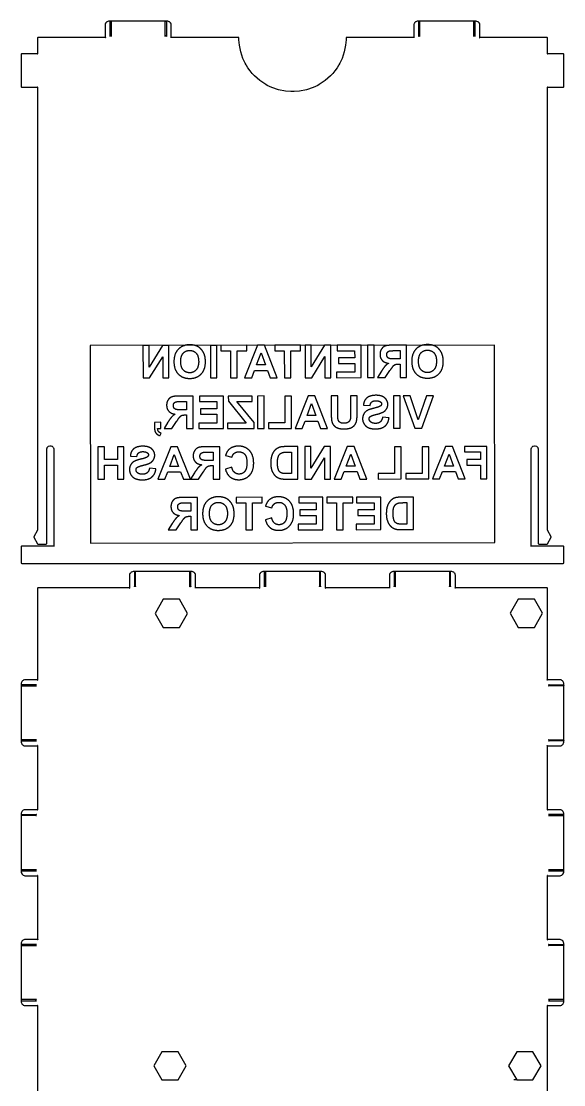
# Model space of a CAD drawing. Header units: millimetres. Extents: x 10 to 212, y 10 to 409.
# Drawn here: x 10 to 110.2, y 212.8 to 409.3 of the extents above; entities that cross this region are included whole.
import ezdxf

# ---------------------------------------------------------------- set-up
doc = ezdxf.new("R2010")
doc.units = ezdxf.units.MM
doc.layers.get('0').update_dxf_attribs({"linetype": 'CONTINUOUS'})

msp = doc.modelspace()

# ---------------------------------------------------------------- linework, layer by layer
for p, q in [((33.61, 349.4), (32.48, 349.4)), ((32.48, 349.4), (32.49, 343.4)), ((36.06, 349.4), (33.61, 345.39)), ((33.61, 345.39), (33.61, 349.4)), ((37.24, 349.4), (36.06, 349.4)), ((37.25, 343.4), (37.24, 349.4)), ((46.14, 349.41), (44.93, 349.41)), ((44.93, 349.41), (44.93, 343.41)), ((46.15, 343.41), (46.14, 349.41)), ((51.65, 349.42), (46.88, 349.41)), ((46.88, 349.41), (46.88, 348.4)), ((46.88, 348.4), (48.66, 348.4)), ((48.66, 348.4), (48.67, 343.41)), ((49.88, 343.41), (49.87, 348.4)), ((49.87, 348.4), (51.65, 348.4)), ((53.65, 349.42), (51.25, 343.42)), ((51.65, 348.4), (51.65, 349.42)), ((53.48, 345.79), (54.3, 348.02)), ((54.93, 349.42), (53.65, 349.42)), ((54.3, 348.02), (55.11, 345.79)), ((57.27, 343.42), (54.93, 349.42)), ((61.58, 349.43), (56.81, 349.42)), ((56.81, 349.42), (56.81, 348.41)), ((56.81, 348.41), (58.59, 348.41)), ((58.59, 348.41), (58.6, 343.42)), ((59.81, 343.42), (59.8, 348.41)), ((59.8, 348.41), (61.58, 348.41)), ((61.58, 348.41), (61.58, 349.43)), ((63.56, 349.43), (62.43, 349.43)), ((62.43, 349.43), (62.44, 343.43)), ((66.01, 349.43), (63.56, 345.42)), ((63.56, 345.42), (63.56, 349.43)), ((67.19, 349.43), (66.01, 349.43)), ((67.2, 343.43), (67.19, 349.43)), ((72.8, 349.44), (68.35, 349.43)), ((68.35, 349.43), (68.35, 348.42)), ((68.35, 348.42), (71.58, 348.42)), ((71.58, 348.42), (71.59, 347.09)), ((72.8, 343.44), (72.8, 349.44)), ((75.16, 349.44), (73.95, 349.44)), ((73.95, 349.44), (73.96, 343.44)), ((75.17, 343.44), (75.16, 349.44)), ((81.17, 349.45), (78.62, 349.44)), ((79.02, 348.43), (79.96, 348.43)), ((79.96, 348.43), (79.96, 346.91)), ((81.18, 343.45), (81.17, 349.45)), ((33.7, 343.4), (36.12, 347.31)), ((36.12, 347.31), (36.12, 343.4)), ((63.65, 343.43), (66.07, 347.34)), ((66.07, 347.34), (66.07, 343.43)), ((71.59, 347.09), (68.57, 347.09)), ((68.57, 347.09), (68.57, 346.08)), ((68.57, 346.08), (71.59, 346.08)), ((71.59, 346.08), (71.59, 344.45)), ((79.96, 346.91), (79.07, 346.91)), ((79.72, 345.95), (79.97, 345.95)), ((79.97, 345.95), (79.97, 343.45)), ((52.57, 343.42), (53.09, 344.78)), ((53.09, 344.78), (55.49, 344.78)), ((55.11, 345.79), (53.48, 345.79)), ((55.49, 344.78), (55.98, 343.42)), ((71.59, 344.45), (68.24, 344.44)), ((68.24, 344.44), (68.24, 343.43)), ((76.52, 344.61), (75.79, 343.44)), ((77.23, 343.44), (78.11, 344.75)), ((32.49, 343.4), (33.7, 343.4)), ((36.12, 343.4), (37.25, 343.4)), ((44.93, 343.41), (46.15, 343.41)), ((48.67, 343.41), (49.88, 343.41)), ((51.25, 343.42), (52.57, 343.42)), ((55.98, 343.42), (57.27, 343.42)), ((58.6, 343.42), (59.81, 343.42)), ((62.44, 343.43), (63.65, 343.43)), ((66.07, 343.43), (67.2, 343.43)), ((68.24, 343.43), (72.8, 343.44)), ((73.96, 343.44), (75.17, 343.44)), ((75.79, 343.44), (77.23, 343.44)), ((79.97, 343.45), (81.18, 343.45)), ((41.76, 340.04), (39.21, 340.04)), ((41.76, 334.04), (41.76, 340.04)), ((47.35, 340.05), (42.9, 340.04)), ((42.9, 340.04), (42.9, 339.03)), ((47.36, 334.05), (47.35, 340.05)), ((52.64, 340.05), (48.24, 340.05)), ((48.24, 340.05), (48.25, 339.11)), ((52.64, 339.04), (52.64, 340.05)), ((54.84, 340.06), (53.63, 340.05)), ((53.63, 340.05), (53.63, 334.05)), ((54.84, 334.06), (54.84, 340.06)), ((59.89, 340.01), (58.68, 340.01)), ((58.68, 340.01), (58.68, 335.07)), ((59.89, 334.06), (59.89, 340.01)), ((62.97, 340.06), (60.57, 334.06)), ((64.25, 340.07), (62.97, 340.06)), ((66.59, 334.07), (64.25, 340.07)), ((68.46, 340.07), (67.25, 340.07)), ((67.25, 340.07), (67.25, 336.92)), ((68.47, 336.75), (68.46, 340.07)), ((72.04, 340.07), (70.82, 340.07)), ((70.82, 340.07), (70.83, 336.82)), ((72.04, 336.87), (72.04, 340.07)), ((79.98, 340.08), (78.77, 340.08)), ((78.77, 340.08), (78.78, 334.08)), ((79.99, 334.08), (79.98, 340.08)), ((81.85, 340.08), (80.56, 340.08)), ((80.56, 340.08), (82.72, 334.08)), ((83.32, 335.64), (81.85, 340.08)), ((84.84, 340.09), (83.32, 335.64)), ((84.01, 334.09), (86.15, 340.09)), ((86.15, 340.09), (84.84, 340.09)), ((39.6, 339.02), (40.55, 339.03)), ((40.55, 339.03), (40.55, 337.5)), ((42.9, 339.03), (46.14, 339.03)), ((46.14, 339.03), (46.14, 337.7)), ((48.25, 339.11), (51.54, 335.06)), ((53, 335.15), (49.84, 339.04)), ((49.84, 339.04), (52.64, 339.04)), ((62.8, 336.44), (63.62, 338.66)), ((63.62, 338.66), (64.43, 336.44)), ((73.22, 338.36), (74.43, 338.31)), ((40.55, 337.5), (39.65, 337.5)), ((40.3, 336.55), (40.55, 336.55)), ((40.55, 336.55), (40.55, 334.04)), ((46.14, 337.7), (43.13, 337.7)), ((43.13, 337.7), (43.13, 336.69)), ((43.13, 336.69), (46.14, 336.69)), ((46.14, 336.69), (46.15, 335.06)), ((64.43, 336.44), (62.8, 336.44)), ((77.93, 336.03), (76.75, 336.14)), ((35.75, 335.19), (34.6, 335.18)), ((34.6, 335.18), (34.6, 334.36)), ((35.75, 334.04), (35.75, 335.19)), ((37.1, 335.21), (36.37, 334.04)), ((37.82, 334.04), (38.69, 335.34)), ((46.15, 335.06), (42.79, 335.05)), ((42.79, 335.05), (42.79, 334.04)), ((51.54, 335.06), (48.12, 335.06)), ((48.12, 335.06), (48.12, 334.05)), ((53, 334.05), (53, 335.15)), ((58.68, 335.07), (55.67, 335.07)), ((55.67, 335.07), (55.67, 334.06)), ((61.89, 334.06), (62.41, 335.43)), ((62.41, 335.43), (64.81, 335.43)), ((64.81, 335.43), (65.3, 334.07)), ((35.19, 334.04), (35.75, 334.04)), ((35.62, 332.7), (35.85, 333.17)), ((36.37, 334.04), (37.82, 334.04)), ((40.55, 334.04), (41.76, 334.04)), ((42.79, 334.04), (47.36, 334.05)), ((48.12, 334.05), (53, 334.05)), ((53.63, 334.05), (54.84, 334.06)), ((55.67, 334.06), (59.89, 334.06)), ((60.57, 334.06), (61.89, 334.06)), ((65.3, 334.07), (66.59, 334.07)), ((78.78, 334.08), (79.99, 334.08)), ((82.72, 334.08), (84.01, 334.09)), ((25.38, 330.66), (24.17, 330.66)), ((24.17, 330.66), (24.17, 324.66)), ((25.38, 328.3), (25.38, 330.66)), ((28.96, 330.66), (27.75, 330.66)), ((27.75, 330.66), (27.75, 328.3)), ((28.97, 324.66), (28.96, 330.66)), ((37.6, 330.67), (35.21, 324.67)), ((38.88, 330.67), (37.6, 330.67)), ((41.23, 324.68), (38.88, 330.67)), ((46.66, 330.68), (44.11, 330.68)), ((46.67, 324.68), (46.66, 330.68)), ((61.1, 330.7), (58.89, 330.7)), ((61.11, 324.7), (61.1, 330.7)), ((63.51, 330.7), (62.38, 330.7)), ((62.38, 330.7), (62.39, 324.7)), ((65.96, 330.7), (63.51, 326.69)), ((63.51, 326.69), (63.51, 330.7)), ((67.14, 330.7), (65.96, 330.7)), ((67.15, 324.7), (67.14, 330.7)), ((70.2, 330.71), (67.8, 324.7)), ((71.48, 330.71), (70.2, 330.71)), ((73.82, 324.71), (71.48, 330.71)), ((80.16, 330.67), (78.95, 330.67)), ((78.95, 330.67), (78.95, 325.73)), ((80.17, 324.72), (80.16, 330.67)), ((85.28, 330.67), (84.07, 330.67)), ((84.07, 330.67), (84.07, 325.73)), ((85.29, 324.72), (85.28, 330.67)), ((88.36, 330.73), (85.96, 324.72)), ((89.64, 330.73), (88.36, 330.73)), ((91.98, 324.73), (89.64, 330.73)), ((96.01, 330.73), (91.9, 330.73)), ((91.9, 330.73), (91.9, 329.71)), ((96.02, 324.73), (96.01, 330.73)), ((27.75, 328.3), (25.38, 328.3)), ((30.16, 328.95), (31.37, 328.9)), ((37.43, 327.05), (38.26, 329.27)), ((38.26, 329.27), (39.07, 327.05)), ((44.5, 329.67), (45.45, 329.67)), ((45.45, 329.67), (45.45, 328.14)), ((47.72, 329.03), (48.92, 328.75)), ((59.35, 329.68), (59.89, 329.68)), ((59.89, 329.68), (59.9, 325.71)), ((63.6, 324.7), (66.02, 328.62)), ((66.02, 328.62), (66.02, 324.7)), ((70.03, 327.08), (70.85, 329.31)), ((70.85, 329.31), (71.67, 327.08)), ((88.19, 327.1), (89.01, 329.33)), ((89.01, 329.33), (89.83, 327.1)), ((91.9, 329.71), (94.8, 329.72)), ((94.81, 328.3), (92.3, 328.29)), ((92.3, 328.29), (92.3, 327.28)), ((94.8, 329.72), (94.81, 328.3)), ((25.38, 327.28), (27.75, 327.29)), ((25.38, 324.66), (25.38, 327.28)), ((27.75, 327.29), (27.76, 324.66)), ((34.87, 326.62), (33.69, 326.74)), ((39.07, 327.05), (37.43, 327.05)), ((45.45, 328.14), (44.55, 328.14)), ((45.21, 327.19), (45.45, 327.19)), ((45.45, 327.19), (45.45, 324.68)), ((48.88, 326.89), (47.71, 326.52)), ((71.67, 327.08), (70.03, 327.08)), ((89.83, 327.1), (88.19, 327.1)), ((92.3, 327.28), (94.81, 327.28)), ((94.81, 327.28), (94.81, 324.73)), ((24.17, 324.66), (25.38, 324.66)), ((27.76, 324.66), (28.97, 324.66)), ((35.21, 324.67), (36.52, 324.67)), ((36.52, 324.67), (37.05, 326.04)), ((37.05, 326.04), (39.44, 326.04)), ((39.44, 326.04), (39.94, 324.68)), ((39.94, 324.68), (41.23, 324.68)), ((42, 325.85), (41.27, 324.68)), ((41.27, 324.68), (42.72, 324.68)), ((42.72, 324.68), (43.59, 325.99)), ((45.45, 324.68), (46.67, 324.68)), ((58.83, 324.7), (61.11, 324.7)), ((59.9, 325.71), (58.99, 325.71)), ((62.39, 324.7), (63.6, 324.7)), ((66.02, 324.7), (67.15, 324.7)), ((67.8, 324.7), (69.12, 324.71)), ((69.12, 324.71), (69.64, 326.07)), ((69.64, 326.07), (72.04, 326.07)), ((72.04, 326.07), (72.54, 324.71)), ((72.54, 324.71), (73.82, 324.71)), ((78.95, 325.73), (75.94, 325.72)), ((75.94, 325.72), (75.94, 324.71)), ((75.94, 324.71), (80.17, 324.72)), ((84.07, 325.73), (81.06, 325.73)), ((81.06, 325.73), (81.06, 324.72)), ((81.06, 324.72), (85.29, 324.72)), ((85.96, 324.72), (87.28, 324.72)), ((87.28, 324.72), (87.8, 326.09)), ((87.8, 326.09), (90.2, 326.09)), ((90.2, 326.09), (90.7, 324.73)), ((90.7, 324.73), (91.98, 324.73)), ((94.81, 324.73), (96.02, 324.73)), ((42.55, 321.31), (40, 321.31)), ((42.56, 315.31), (42.55, 321.31)), ((54.47, 321.33), (49.71, 321.32)), ((49.71, 321.32), (49.71, 320.31)), ((54.48, 320.31), (54.47, 321.33)), ((65.69, 321.34), (61.24, 321.33)), ((61.24, 321.33), (61.24, 320.32)), ((65.69, 315.34), (65.69, 321.34)), ((71.24, 321.34), (66.47, 321.34)), ((66.47, 321.34), (66.47, 320.32)), ((71.24, 320.33), (71.24, 321.34)), ((76.4, 321.35), (71.95, 321.34)), ((71.95, 321.34), (71.95, 320.33)), ((76.41, 315.35), (76.4, 321.35)), ((82.46, 321.36), (80.24, 321.35)), ((80.7, 320.34), (81.25, 320.34)), ((81.25, 320.34), (81.25, 316.37)), ((82.46, 315.36), (82.46, 321.36)), ((40.4, 320.3), (41.34, 320.3)), ((41.34, 318.78), (40.45, 318.77)), ((41.34, 320.3), (41.34, 318.78)), ((49.71, 320.31), (51.48, 320.31)), ((51.48, 320.31), (51.49, 315.32)), ((52.7, 315.32), (52.69, 320.31)), ((52.69, 320.31), (54.48, 320.31)), ((55.1, 319.67), (56.3, 319.39)), ((61.24, 320.32), (64.48, 320.32)), ((64.48, 318.99), (61.47, 318.99)), ((61.47, 318.99), (61.47, 317.98)), ((64.48, 320.32), (64.48, 318.99)), ((66.47, 320.32), (68.25, 320.33)), ((68.25, 320.33), (68.25, 315.34)), ((69.46, 315.34), (69.46, 320.33)), ((69.46, 320.33), (71.24, 320.33)), ((71.95, 320.33), (75.19, 320.33)), ((75.19, 319), (72.18, 319)), ((72.18, 319), (72.18, 317.99)), ((75.19, 320.33), (75.19, 319)), ((37.9, 316.48), (37.16, 315.31)), ((38.61, 315.31), (39.49, 316.62)), ((41.1, 317.82), (41.34, 317.82)), ((41.34, 317.82), (41.35, 315.31)), ((56.26, 317.53), (55.09, 317.16)), ((61.47, 317.98), (64.48, 317.98)), ((64.48, 317.98), (64.48, 316.35)), ((72.18, 317.99), (75.19, 317.99)), ((75.19, 317.99), (75.19, 316.36)), ((37.16, 315.31), (38.61, 315.31)), ((41.35, 315.31), (42.56, 315.31)), ((51.49, 315.32), (52.7, 315.32)), ((64.48, 316.35), (61.13, 316.34)), ((61.13, 316.34), (61.13, 315.33)), ((61.13, 315.33), (65.69, 315.34)), ((68.25, 315.34), (69.46, 315.34)), ((75.19, 316.36), (71.84, 316.36)), ((71.84, 316.36), (71.84, 315.34)), ((71.84, 315.34), (76.41, 315.35)), ((80.18, 315.35), (82.46, 315.36)), ((81.25, 316.37), (80.35, 316.36)), ((101.79, 297.3), (104.47, 297.3)), ((35.96, 213.65), (38.71, 213.65)), ((101.52, 213.66), (101, 213.66))]:
    msp.add_line(p, q)
for points in [[(14.7, 312.8), (14.7, 330.2), (14.7, 330.28), (14.77, 330.5), (14.79, 330.53), (14.8, 330.55), (14.89, 330.66), (15, 330.75), (15.02, 330.76), (15.05, 330.78), (15.27, 330.85), (15.35, 330.85), (15.43, 330.85), (15.65, 330.78), (15.68, 330.76), (15.7, 330.75), (15.81, 330.66), (15.9, 330.55), (15.91, 330.53), (15.93, 330.5), (16, 330.28), (16, 330.2), (16, 312.3), (16.01, 312.3), (16.04, 312.29), (16.04, 312.26), (16.01, 312.26), (16, 312.29), (16, 312.3), (10.1, 312.3), (10.08, 312.3), (10.03, 312.27), (10, 312.22), (10, 312.2), (10, 309.2), (10, 309.18), (10.03, 309.13), (10.08, 309.1), (10.1, 309.1), (13.1, 309.1), (107.1, 309.1), (110.1, 309.1), (110.12, 309.1), (110.17, 309.13), (110.2, 309.18), (110.2, 309.2), (110.2, 312.2), (110.2, 312.22), (110.17, 312.27), (110.12, 312.3), (110.1, 312.3), (104.2, 312.3), (104.2, 312.29), (104.19, 312.26), (104.16, 312.26), (104.16, 312.29), (104.19, 312.3), (104.2, 312.3), (104.2, 330.2), (104.2, 330.28), (104.27, 330.5), (104.29, 330.53), (104.3, 330.55), (104.39, 330.66), (104.5, 330.75), (104.52, 330.76), (104.55, 330.78), (104.78, 330.85), (104.85, 330.85), (104.93, 330.85), (105.15, 330.78), (105.17, 330.76), (105.2, 330.75), (105.31, 330.66), (105.4, 330.55), (105.41, 330.53), (105.43, 330.5), (105.5, 330.28), (105.5, 330.2), (105.5, 312.8), (105.5, 312.78), (105.53, 312.73), (105.58, 312.7), (105.6, 312.7), (107.1, 312.7), (107.12, 312.7), (107.18, 312.74), (107.19, 312.75), (107.88, 313.95), (107.88, 313.96), (107.88, 314.04), (107.88, 314.05), (107.2, 315.23), (107.19, 315.23), (107.2, 315.23), (107.2, 315.23), (107.2, 397.1), (110.1, 397.1), (110.12, 397.1), (110.17, 397.13), (110.2, 397.19), (110.2, 397.2), (110.2, 403.2), (110.2, 403.22), (110.17, 403.27), (110.12, 403.3), (110.1, 403.3), (107.2, 403.3), (107.2, 403.29), (107.19, 403.26), (107.16, 403.26), (107.16, 403.29), (107.19, 403.3), (107.2, 403.3), (107.2, 406.2), (107.2, 406.22), (107.17, 406.27), (107.12, 406.3), (107.1, 406.3), (94.7, 406.3), (94.7, 408.6), (94.7, 408.64), (94.68, 408.78), (94.62, 408.92), (94.61, 408.95), (94.59, 408.98), (94.49, 409.1), (94.38, 409.19), (94.35, 409.21), (94.32, 409.22), (94.18, 409.28), (94.04, 409.3), (94, 409.3), (93.7, 409.3), (93.72, 409.3), (93.77, 409.27), (93.8, 409.22), (93.8, 409.2), (93.8, 406.5), (93.8, 406.51), (93.79, 406.55), (93.79, 406.55), (93.78, 406.56), (93.75, 406.58), (93.75, 406.59), (93.75, 406.59), (93.71, 406.6), (93.7, 406.6), (93.69, 406.6), (93.65, 406.59), (93.65, 406.59), (93.65, 406.58), (93.61, 406.56), (93.61, 406.55), (93.61, 406.55), (93.6, 406.51), (93.6, 406.5), (93.6, 409.2), (93.6, 409.22), (93.63, 409.27), (93.68, 409.3), (93.7, 409.3), (83.5, 409.3), (83.2, 409.3), (83.11, 409.3), (82.88, 409.22), (82.85, 409.21), (82.82, 409.19), (82.7, 409.1), (82.61, 408.98), (82.59, 408.95), (82.58, 408.92), (82.5, 408.68), (82.5, 408.6), (82.5, 406.3), (82.51, 406.3), (82.54, 406.29), (82.54, 406.26), (82.51, 406.26), (82.5, 406.29), (82.5, 406.3), (70.1, 406.3), (70.08, 406.3), (70.03, 406.27), (70, 406.22), (70, 406.2), (70, 405.88), (69.91, 404.91), (69.66, 403.64), (69.25, 402.41), (68.83, 401.53), (68.67, 401.25), (68.59, 401.11), (68.33, 400.7), (67.95, 400.17), (67.54, 399.67), (67.1, 399.2), (66.63, 398.76), (66.13, 398.35), (65.6, 397.97), (65.19, 397.71), (65.05, 397.63), (64.77, 397.46), (63.89, 397.05), (62.66, 396.64), (61.39, 396.38), (60.42, 396.3), (60.1, 396.3), (59.78, 396.3), (58.8, 396.38), (57.54, 396.64), (56.31, 397.05), (55.43, 397.46), (55.15, 397.63), (55.01, 397.71), (54.6, 397.97), (54.07, 398.35), (53.57, 398.76), (53.1, 399.2), (52.66, 399.67), (52.25, 400.17), (51.87, 400.7), (51.61, 401.11), (51.53, 401.25), (51.36, 401.53), (50.95, 402.41), (50.54, 403.64), (50.28, 404.91), (50.2, 405.88), (50.2, 406.2), (50.2, 406.22), (50.17, 406.27), (50.12, 406.3), (50.1, 406.3), (37.7, 406.3), (37.7, 406.29), (37.69, 406.26), (37.66, 406.26), (37.66, 406.29), (37.69, 406.3), (37.7, 406.3), (37.7, 408.6), (37.7, 408.64), (37.68, 408.78), (37.62, 408.92), (37.61, 408.95), (37.59, 408.98), (37.49, 409.1), (37.38, 409.19), (37.35, 409.21), (37.32, 409.22), (37.08, 409.3), (37, 409.3), (36.7, 409.3), (36.72, 409.3), (36.77, 409.27), (36.8, 409.22), (36.8, 409.2), (36.8, 406.5), (36.8, 406.51), (36.79, 406.55), (36.79, 406.55), (36.78, 406.56), (36.75, 406.58), (36.75, 406.59), (36.75, 406.59), (36.71, 406.6), (36.7, 406.6), (36.69, 406.6), (36.65, 406.59), (36.65, 406.59), (36.65, 406.58), (36.61, 406.56), (36.61, 406.55), (36.61, 406.55), (36.6, 406.51), (36.6, 406.5), (36.6, 409.2), (36.6, 409.22), (36.63, 409.27), (36.68, 409.3), (36.7, 409.3), (26.5, 409.3), (26.52, 409.3), (26.57, 409.27), (26.6, 409.22), (26.6, 409.2), (26.6, 406.5), (26.6, 406.51), (26.59, 406.55), (26.59, 406.55), (26.58, 406.56), (26.55, 406.58), (26.55, 406.59), (26.55, 406.59), (26.51, 406.6), (26.5, 406.6), (26.49, 406.6), (26.45, 406.59), (26.45, 406.59), (26.45, 406.58), (26.41, 406.56), (26.41, 406.55), (26.41, 406.55), (26.4, 406.51), (26.4, 406.5), (26.4, 409.2), (26.4, 409.22), (26.43, 409.27), (26.48, 409.3), (26.5, 409.3), (26.2, 409.3), (26.11, 409.3), (25.88, 409.22), (25.85, 409.21), (25.82, 409.19), (25.7, 409.1), (25.61, 408.98), (25.59, 408.95), (25.58, 408.92), (25.52, 408.78), (25.5, 408.64), (25.5, 408.6), (25.5, 406.3), (25.51, 406.3), (25.54, 406.29), (25.54, 406.26), (25.51, 406.26), (25.5, 406.29), (25.5, 406.3), (13.1, 406.3), (13.08, 406.3), (13.03, 406.27), (13, 406.22), (13, 406.2), (13, 403.3), (10.1, 403.3), (10.08, 403.3), (10.03, 403.27), (10, 403.22), (10, 403.2), (10, 397.2), (10, 397.19), (10.03, 397.13), (10.08, 397.1), (10.1, 397.1), (13, 397.1), (13, 397.11), (13.01, 397.14), (13.04, 397.14), (13.04, 397.12), (13.01, 397.1), (13, 397.1), (13, 315.23), (12.32, 314.05), (12.32, 314.04), (12.32, 313.96), (12.32, 313.95), (13.01, 312.75), (13.02, 312.74), (13.08, 312.7), (13.1, 312.7), (14.6, 312.7), (14.62, 312.7), (14.67, 312.73), (14.7, 312.78)], [(83.43, 409.27), (83.4, 409.22), (83.4, 409.2), (83.4, 406.5), (83.4, 406.51), (83.41, 406.55), (83.41, 406.55), (83.41, 406.56), (83.45, 406.58), (83.45, 406.59), (83.45, 406.59), (83.49, 406.6), (83.5, 406.6), (83.51, 406.6), (83.55, 406.59), (83.55, 406.59), (83.55, 406.58), (83.58, 406.56), (83.59, 406.55), (83.59, 406.55), (83.6, 406.51), (83.6, 406.5), (83.6, 409.2), (83.6, 409.22), (83.57, 409.27), (83.52, 409.3), (83.5, 409.3), (83.48, 409.3)], [(94.7, 406.3), (94.69, 406.3), (94.66, 406.29), (94.66, 406.26), (94.68, 406.26), (94.7, 406.29)], [(13.01, 403.3), (13, 403.3), (13, 403.29), (13.01, 403.26), (13.04, 403.26), (13.04, 403.29)], [(107.19, 397.1), (107.2, 397.1), (107.2, 397.11), (107.19, 397.14), (107.16, 397.14), (107.16, 397.12)], [(22.76, 312.88), (97.46, 312.95), (97.42, 349.46), (22.72, 349.39)], [(13, 315.23), (13, 315.23), (13, 315.23)], [(31.08, 304.85), (31.09, 304.85), (31.09, 304.85), (31.1, 304.81), (31.1, 304.8), (31.1, 307.5), (31.1, 307.52), (31.07, 307.57), (31.02, 307.6), (31, 307.6), (30.98, 307.6), (30.93, 307.57), (30.9, 307.52), (30.9, 307.5), (30.9, 304.8), (30.9, 304.81), (30.91, 304.85), (30.91, 304.85), (30.91, 304.85), (30.95, 304.88), (30.95, 304.89), (30.95, 304.89), (30.99, 304.9), (31, 304.9), (31.01, 304.9), (31.05, 304.89), (31.05, 304.89), (31.05, 304.88)], [(41.19, 304.9), (41.2, 304.9), (41.21, 304.9), (41.25, 304.89), (41.25, 304.89), (41.25, 304.88), (41.28, 304.85), (41.29, 304.85), (41.29, 304.85), (41.3, 304.81), (41.3, 304.8), (41.3, 307.5), (41.3, 307.52), (41.27, 307.57), (41.22, 307.6), (41.2, 307.6), (41.18, 307.6), (41.13, 307.57), (41.1, 307.52), (41.1, 307.5), (41.1, 304.8), (41.1, 304.81), (41.11, 304.85), (41.11, 304.85), (41.12, 304.85), (41.15, 304.88), (41.15, 304.89), (41.15, 304.89)], [(65.19, 304.9), (65.2, 304.9), (65.21, 304.9), (65.25, 304.89), (65.25, 304.89), (65.25, 304.88), (65.28, 304.85), (65.29, 304.85), (65.29, 304.85), (65.3, 304.81), (65.3, 304.8), (65.3, 307.5), (65.3, 307.52), (65.27, 307.57), (65.22, 307.6), (65.2, 307.6), (65.18, 307.6), (65.13, 307.57), (65.1, 307.52), (65.1, 307.5), (65.1, 304.8), (65.1, 304.81), (65.11, 304.85), (65.11, 304.85), (65.11, 304.85), (65.15, 304.88), (65.15, 304.89), (65.15, 304.89)], [(89.18, 307.6), (89.13, 307.57), (89.1, 307.52), (89.1, 307.5), (89.1, 304.8), (89.1, 304.81), (89.11, 304.85), (89.11, 304.85), (89.11, 304.85), (89.15, 304.88), (89.15, 304.89), (89.15, 304.89), (89.19, 304.9), (89.2, 304.9), (89.21, 304.9), (89.25, 304.89), (89.25, 304.89), (89.25, 304.88), (89.28, 304.85), (89.29, 304.85), (89.29, 304.85), (89.3, 304.81), (89.3, 304.8), (89.3, 307.5), (89.3, 307.52), (89.27, 307.57), (89.22, 307.6), (89.2, 307.6)], [(42.2, 304.6), (42.19, 304.6), (42.16, 304.59), (42.16, 304.56), (42.18, 304.56), (42.2, 304.59)], [(66.16, 304.59), (66.16, 304.56), (66.18, 304.56), (66.2, 304.59), (66.2, 304.6), (66.19, 304.6)], [(78.04, 304.56), (78.04, 304.59), (78.01, 304.6), (78, 304.6), (78, 304.59), (78.01, 304.56)], [(36.23, 297.28), (39.23, 297.28), (40.73, 299.88), (39.23, 302.48), (36.23, 302.48), (34.73, 299.88)], [(39.23, 302.48), (36.23, 302.48), (34.73, 299.88), (36.23, 297.28), (39.23, 297.28), (40.73, 299.88)], [(101.79, 297.3), (104.79, 297.3), (106.29, 299.9), (104.79, 302.5), (101.79, 302.5), (100.29, 299.9)], [(13, 287.6), (13, 287.59), (13.01, 287.56), (13.04, 287.56), (13.04, 287.59), (13.01, 287.6)], [(12.71, 276.45), (12.71, 276.45), (12.72, 276.45), (12.75, 276.49), (12.75, 276.49), (12.75, 276.49), (12.79, 276.5), (12.8, 276.5), (10.1, 276.5), (10.08, 276.5), (10.03, 276.47), (10, 276.42), (10, 276.4), (10, 276.38), (10.03, 276.33), (10.08, 276.3), (10.1, 276.3), (12.8, 276.3), (12.79, 276.3), (12.75, 276.31), (12.75, 276.31), (12.75, 276.32), (12.72, 276.35), (12.71, 276.35), (12.71, 276.35), (12.7, 276.39), (12.7, 276.4), (12.7, 276.41)], [(13, 275.4), (13.01, 275.4), (13.04, 275.42), (13.04, 275.44), (13.01, 275.44), (13, 275.41)], [(107.41, 262.5), (107.4, 262.5), (110.1, 262.5), (110.12, 262.5), (110.17, 262.53), (110.2, 262.58), (110.2, 262.6), (110.2, 262.62), (110.17, 262.67), (110.12, 262.7), (110.1, 262.7), (107.4, 262.7), (107.41, 262.7), (107.45, 262.69), (107.45, 262.69), (107.45, 262.68), (107.48, 262.65), (107.49, 262.65), (107.49, 262.65), (107.5, 262.61), (107.5, 262.6), (107.5, 262.59), (107.49, 262.55), (107.49, 262.55), (107.48, 262.55), (107.45, 262.52), (107.45, 262.51), (107.45, 262.51)], [(10.1, 252.3), (12.8, 252.3), (12.79, 252.3), (12.75, 252.31), (12.75, 252.31), (12.75, 252.32), (12.72, 252.35), (12.71, 252.35), (12.71, 252.36), (12.7, 252.39), (12.7, 252.4), (12.7, 252.41), (12.71, 252.45), (12.71, 252.45), (12.72, 252.45), (12.75, 252.49), (12.75, 252.49), (12.75, 252.49), (12.79, 252.5), (12.8, 252.5), (10.1, 252.5), (10.08, 252.5), (10.03, 252.47), (10, 252.42), (10, 252.4), (10, 252.38), (10.03, 252.33), (10.08, 252.3)], [(12.7, 238.6), (12.7, 238.61), (12.71, 238.65), (12.71, 238.65), (12.72, 238.65), (12.75, 238.69), (12.75, 238.69), (12.75, 238.69), (12.79, 238.7), (12.8, 238.7), (10.1, 238.7), (10.08, 238.7), (10.03, 238.67), (10, 238.62), (10, 238.6), (10, 238.58), (10.03, 238.53), (10.08, 238.5), (10.1, 238.5), (12.8, 238.5), (12.79, 238.5), (12.75, 238.51), (12.75, 238.51), (12.75, 238.52), (12.72, 238.55), (12.71, 238.55), (12.71, 238.55), (12.7, 238.59)], [(110.2, 228.42), (110.17, 228.47), (110.12, 228.5), (110.1, 228.5), (107.4, 228.5), (107.41, 228.5), (107.45, 228.49), (107.45, 228.49), (107.45, 228.49), (107.48, 228.45), (107.49, 228.45), (107.49, 228.45), (107.5, 228.41), (107.5, 228.4), (107.5, 228.39), (107.49, 228.35), (107.49, 228.35), (107.48, 228.35), (107.45, 228.32), (107.45, 228.31), (107.45, 228.31), (107.41, 228.3), (107.4, 228.3), (110.1, 228.3), (110.12, 228.3), (110.17, 228.33), (110.2, 228.38), (110.2, 228.4)], [(107.16, 227.42), (107.19, 227.4), (107.2, 227.4), (107.2, 227.41), (107.19, 227.44), (107.16, 227.44)], [(35.96, 213.65), (38.96, 213.65), (40.46, 216.25), (38.96, 218.85), (35.96, 218.85), (34.46, 216.25)], [(101.52, 213.66), (104.52, 213.66), (106.02, 216.26), (104.52, 218.85), (101.52, 218.85), (100.02, 216.26)]]:
    msp.add_lwpolyline(points, close=True)
msp.add_lwpolyline([(107.2, 210.5), (107.2, 227.4), (109.5, 227.4), (109.55, 227.4), (109.68, 227.43), (109.82, 227.48), (109.85, 227.49), (109.88, 227.51), (110, 227.61), (110.09, 227.72), (110.11, 227.75), (110.12, 227.78), (110.18, 227.92), (110.2, 228.06), (110.2, 228.1), (110.2, 228.4), (110.2, 238.6), (110.2, 238.58), (110.17, 238.53), (110.12, 238.5), (110.1, 238.5), (107.4, 238.5), (107.41, 238.5), (107.45, 238.51), (107.45, 238.51), (107.45, 238.52), (107.48, 238.55), (107.49, 238.55), (107.49, 238.55), (107.5, 238.59), (107.5, 238.6), (107.5, 238.61), (107.49, 238.65), (107.49, 238.65), (107.48, 238.65), (107.45, 238.69), (107.45, 238.69), (107.45, 238.69), (107.41, 238.7), (107.4, 238.7), (110.1, 238.7), (110.12, 238.7), (110.17, 238.67), (110.2, 238.62), (110.2, 238.6), (110.2, 238.9), (110.2, 238.94), (110.18, 239.08), (110.12, 239.22), (110.11, 239.25), (110.09, 239.28), (110, 239.4), (109.88, 239.49), (109.85, 239.51), (109.82, 239.52), (109.68, 239.58), (109.55, 239.6), (109.5, 239.6), (107.2, 239.6), (107.19, 239.6), (107.16, 239.59), (107.16, 239.56), (107.19, 239.56), (107.2, 239.59), (107.2, 239.6), (107.2, 251.4), (107.2, 251.41), (107.19, 251.44), (107.16, 251.44), (107.16, 251.42), (107.19, 251.4), (107.2, 251.4), (109.5, 251.4), (109.55, 251.4), (109.68, 251.42), (109.82, 251.48), (109.85, 251.49), (109.88, 251.51), (110, 251.6), (110.09, 251.72), (110.11, 251.75), (110.12, 251.78), (110.2, 252.02), (110.2, 252.1), (110.2, 252.4), (110.2, 252.42), (110.17, 252.47), (110.12, 252.5), (110.1, 252.5), (107.4, 252.5), (107.41, 252.5), (107.45, 252.49), (107.45, 252.49), (107.45, 252.49), (107.48, 252.45), (107.49, 252.45), (107.49, 252.45), (107.5, 252.41), (107.5, 252.4), (107.5, 252.39), (107.49, 252.36), (107.49, 252.35), (107.48, 252.35), (107.45, 252.32), (107.45, 252.31), (107.45, 252.31), (107.41, 252.3), (107.4, 252.3), (110.1, 252.3), (110.12, 252.3), (110.17, 252.33), (110.2, 252.38), (110.2, 252.4), (110.2, 262.6), (110.2, 262.9), (110.2, 262.94), (110.18, 263.08), (110.12, 263.22), (110.11, 263.25), (110.09, 263.28), (110, 263.4), (109.88, 263.49), (109.85, 263.51), (109.82, 263.52), (109.68, 263.58), (109.55, 263.6), (109.5, 263.6), (107.2, 263.6), (107.19, 263.6), (107.16, 263.59), (107.16, 263.56), (107.19, 263.56), (107.2, 263.59), (107.2, 263.6), (107.2, 275.4), (107.19, 275.4), (107.16, 275.42), (107.16, 275.44), (107.19, 275.44), (107.2, 275.41), (107.2, 275.4), (109.5, 275.4), (109.55, 275.4), (109.68, 275.42), (109.82, 275.48), (109.85, 275.49), (109.88, 275.51), (110, 275.61), (110.09, 275.72), (110.11, 275.75), (110.12, 275.78), (110.18, 275.92), (110.2, 276.06), (110.2, 276.1), (110.2, 276.4), (110.2, 276.38), (110.17, 276.33), (110.12, 276.3), (110.1, 276.3), (107.4, 276.3), (107.41, 276.3), (107.45, 276.31), (107.45, 276.31), (107.45, 276.32), (107.48, 276.35), (107.49, 276.35), (107.49, 276.35), (107.5, 276.39), (107.5, 276.4), (107.5, 276.41), (107.49, 276.45), (107.49, 276.45), (107.48, 276.45), (107.45, 276.49), (107.45, 276.49), (107.45, 276.49), (107.41, 276.5), (107.4, 276.5), (110.1, 276.5), (110.12, 276.5), (110.17, 276.47), (110.2, 276.42), (110.2, 276.4), (110.2, 286.6), (110.2, 286.58), (110.17, 286.53), (110.12, 286.5), (110.1, 286.5), (107.4, 286.5), (107.41, 286.5), (107.45, 286.51), (107.45, 286.51), (107.45, 286.52), (107.48, 286.55), (107.49, 286.55), (107.49, 286.56), (107.5, 286.59), (107.5, 286.6), (107.5, 286.61), (107.49, 286.65), (107.49, 286.65), (107.48, 286.65), (107.45, 286.69), (107.45, 286.69), (107.45, 286.69), (107.41, 286.7), (107.4, 286.7), (110.1, 286.7), (110.12, 286.7), (110.17, 286.67), (110.2, 286.62), (110.2, 286.6), (110.2, 286.9), (110.2, 286.99), (110.12, 287.23), (110.11, 287.25), (110.09, 287.28), (110, 287.39), (109.88, 287.49), (109.85, 287.51), (109.82, 287.52), (109.68, 287.58), (109.55, 287.6), (109.5, 287.6), (107.2, 287.6), (107.2, 287.59), (107.19, 287.56), (107.16, 287.56), (107.16, 287.59), (107.19, 287.6), (107.2, 287.6), (107.2, 304.5), (107.2, 304.52), (107.17, 304.57), (107.12, 304.6), (107.1, 304.6), (90.2, 304.6), (90.2, 304.59), (90.18, 304.56), (90.16, 304.56), (90.16, 304.59), (90.19, 304.6), (90.2, 304.6), (90.2, 306.9), (90.2, 306.95), (90.17, 307.08), (90.12, 307.22), (90.11, 307.25), (90.09, 307.28), (89.99, 307.39), (89.88, 307.49), (89.85, 307.51), (89.82, 307.52), (89.68, 307.58), (89.54, 307.6), (89.5, 307.6), (89.2, 307.6), (79, 307.6), (78.98, 307.6), (78.93, 307.57), (78.9, 307.52), (78.9, 307.5), (78.9, 304.8), (78.9, 304.81), (78.91, 304.85), (78.91, 304.85), (78.91, 304.85), (78.95, 304.88), (78.95, 304.89), (78.95, 304.89), (78.99, 304.9), (79, 304.9), (79.01, 304.9), (79.05, 304.89), (79.05, 304.89), (79.05, 304.88), (79.08, 304.85), (79.09, 304.85), (79.09, 304.85), (79.1, 304.81), (79.1, 304.8), (79.1, 307.5), (79.1, 307.52), (79.07, 307.57), (79.02, 307.6), (79, 307.6), (78.7, 307.6), (78.65, 307.6), (78.52, 307.58), (78.38, 307.52), (78.35, 307.51), (78.32, 307.49), (78.21, 307.39), (78.11, 307.28), (78.09, 307.25), (78.08, 307.22), (78.02, 307.08), (78, 306.95), (78, 306.9), (78, 304.6), (66.2, 304.6), (66.2, 306.9), (66.2, 306.95), (66.17, 307.08), (66.12, 307.22), (66.11, 307.25), (66.09, 307.28), (65.99, 307.39), (65.88, 307.49), (65.85, 307.51), (65.82, 307.52), (65.68, 307.58), (65.54, 307.6), (65.5, 307.6), (65.2, 307.6), (55, 307.6), (55.02, 307.6), (55.07, 307.57), (55.1, 307.52), (55.1, 307.5), (55.1, 304.8), (55.1, 304.81), (55.09, 304.85), (55.09, 304.85), (55.08, 304.85), (55.05, 304.88), (55.05, 304.89), (55.05, 304.89), (55.01, 304.9), (55, 304.9), (54.99, 304.9), (54.95, 304.89), (54.95, 304.89), (54.95, 304.88), (54.91, 304.85), (54.91, 304.85), (54.91, 304.85), (54.9, 304.81), (54.9, 304.8), (54.9, 307.5), (54.9, 307.52), (54.93, 307.57), (54.98, 307.6), (55, 307.6), (54.7, 307.6), (54.65, 307.6), (54.52, 307.58), (54.38, 307.52), (54.35, 307.51), (54.32, 307.49), (54.21, 307.39), (54.11, 307.28), (54.09, 307.25), (54.08, 307.22), (54.02, 307.08), (54, 306.95), (54, 306.9), (54, 304.6), (54, 304.59), (54.01, 304.56), (54.04, 304.56), (54.04, 304.59), (54.01, 304.6), (54, 304.6), (42.2, 304.6), (42.2, 306.9), (42.2, 306.95), (42.17, 307.08), (42.12, 307.22), (42.11, 307.25), (42.09, 307.28), (41.99, 307.39), (41.88, 307.49), (41.85, 307.51), (41.82, 307.52), (41.68, 307.58), (41.54, 307.6), (41.5, 307.6), (41.2, 307.6), (31, 307.6), (30.7, 307.6), (30.65, 307.6), (30.52, 307.58), (30.38, 307.52), (30.35, 307.51), (30.32, 307.49), (30.21, 307.39), (30.11, 307.28), (30.09, 307.25), (30.08, 307.22), (30.02, 307.08), (30, 306.95), (30, 306.9), (30, 304.6), (30, 304.59), (30.01, 304.56), (30.04, 304.56), (30.04, 304.59), (30.01, 304.6), (30, 304.6), (13.1, 304.6), (13.08, 304.6), (13.03, 304.57), (13, 304.52), (13, 304.5), (13, 287.6), (10.7, 287.6), (10.61, 287.6), (10.38, 287.52), (10.35, 287.51), (10.32, 287.49), (10.2, 287.39), (10.11, 287.28), (10.09, 287.25), (10.08, 287.23), (10, 286.98), (10, 286.9), (10, 286.6), (10, 286.58), (10.03, 286.53), (10.08, 286.5), (10.1, 286.5), (12.8, 286.5), (12.79, 286.5), (12.75, 286.51), (12.75, 286.51), (12.75, 286.52), (12.72, 286.55), (12.71, 286.55), (12.71, 286.56), (12.7, 286.59), (12.7, 286.6), (12.7, 286.61), (12.71, 286.65), (12.71, 286.65), (12.72, 286.65), (12.75, 286.69), (12.75, 286.69), (12.75, 286.69), (12.79, 286.7), (12.8, 286.7), (10.1, 286.7), (10.08, 286.7), (10.03, 286.67), (10, 286.62), (10, 286.6), (10, 276.4), (10, 276.1), (10, 276.06), (10.02, 275.92), (10.08, 275.78), (10.09, 275.75), (10.11, 275.72), (10.2, 275.61), (10.32, 275.51), (10.35, 275.49), (10.38, 275.48), (10.52, 275.42), (10.65, 275.4), (10.7, 275.4), (13, 275.4), (13, 263.6), (13, 263.59), (13.01, 263.56), (13.04, 263.56), (13.04, 263.59), (13.01, 263.6), (13, 263.6), (10.7, 263.6), (10.65, 263.6), (10.52, 263.58), (10.38, 263.52), (10.35, 263.51), (10.32, 263.49), (10.2, 263.4), (10.11, 263.28), (10.09, 263.25), (10.08, 263.22), (10, 262.98), (10, 262.9), (10, 262.6), (10, 262.62), (10.03, 262.67), (10.08, 262.7), (10.1, 262.7), (12.8, 262.7), (12.79, 262.7), (12.75, 262.69), (12.75, 262.69), (12.75, 262.68), (12.72, 262.65), (12.71, 262.65), (12.71, 262.65), (12.7, 262.61), (12.7, 262.6), (12.7, 262.59), (12.71, 262.55), (12.71, 262.55), (12.72, 262.55), (12.75, 262.52), (12.75, 262.51), (12.75, 262.51), (12.79, 262.5), (12.8, 262.5), (10.1, 262.5), (10.08, 262.5), (10.03, 262.53), (10, 262.58), (10, 262.6), (10, 252.4), (10, 252.1), (10, 252.01), (10.08, 251.78), (10.09, 251.75), (10.11, 251.72), (10.2, 251.6), (10.32, 251.51), (10.35, 251.49), (10.38, 251.48), (10.52, 251.42), (10.65, 251.4), (10.7, 251.4), (13, 251.4), (13.01, 251.4), (13.04, 251.42), (13.04, 251.44), (13.01, 251.44), (13, 251.41), (13, 251.4), (13, 239.6), (13.01, 239.6), (13.04, 239.59), (13.04, 239.56), (13.01, 239.56), (13, 239.59), (13, 239.6), (10.7, 239.6), (10.61, 239.6), (10.38, 239.52), (10.35, 239.51), (10.32, 239.49), (10.2, 239.4), (10.11, 239.28), (10.09, 239.25), (10.08, 239.22), (10, 238.98), (10, 238.9), (10, 238.6), (10, 228.4), (10, 228.38), (10.03, 228.33), (10.08, 228.3), (10.1, 228.3), (12.8, 228.3), (12.79, 228.3), (12.75, 228.31), (12.75, 228.31), (12.75, 228.32), (12.72, 228.35), (12.71, 228.35), (12.71, 228.35), (12.7, 228.39), (12.7, 228.4), (12.7, 228.41), (12.71, 228.45), (12.71, 228.45), (12.72, 228.45), (12.75, 228.49), (12.75, 228.49), (12.75, 228.49), (12.79, 228.5), (12.8, 228.5), (10.1, 228.5), (10.08, 228.5), (10.03, 228.47), (10, 228.42), (10, 228.4), (10, 228.1), (10, 228.06), (10.02, 227.92), (10.08, 227.78), (10.09, 227.75), (10.11, 227.72), (10.2, 227.61), (10.32, 227.51), (10.35, 227.49), (10.38, 227.48), (10.52, 227.43), (10.65, 227.4), (10.7, 227.4), (13, 227.4), (13, 227.41), (13.01, 227.44), (13.04, 227.44), (13.04, 227.42), (13.01, 227.4), (13, 227.4), (13, 210.5)])
for points in [[(39, 348.68), (38.2, 347.86), (38.2, 346.39)], [(41.12, 349.51), (39.79, 349.51), (39, 348.68)], [(39.45, 346.42), (39.45, 347.46), (39.91, 347.96)], [(39.91, 347.96), (40.36, 348.47), (41.11, 348.47)], [(41.11, 348.47), (41.85, 348.47), (42.31, 347.96)], [(42.41, 349.27), (41.85, 349.51), (41.12, 349.51)], [(42.31, 347.96), (42.77, 347.45), (42.77, 346.41)], [(43.19, 348.73), (42.83, 349.1), (42.41, 349.27)], [(43.75, 347.91), (43.54, 348.37), (43.19, 348.73)], [(44.02, 346.37), (44.02, 347.29), (43.75, 347.91)], [(76.53, 348.71), (76.27, 348.29), (76.27, 347.76)], [(77.23, 349.28), (76.79, 349.12), (76.53, 348.71)], [(78.62, 349.44), (77.66, 349.44), (77.23, 349.28)], [(77.52, 347.68), (77.52, 347.99), (77.68, 348.17)], [(77.68, 348.17), (77.84, 348.36), (78.13, 348.41)], [(78.13, 348.41), (78.28, 348.43), (79.02, 348.43)], [(82.92, 348.73), (82.12, 347.9), (82.13, 346.44)], [(85.04, 349.55), (83.71, 349.55), (82.92, 348.73)], [(83.38, 346.47), (83.38, 347.5), (83.83, 348.01)], [(83.83, 348.01), (84.28, 348.52), (85.03, 348.52)], [(85.03, 348.52), (85.78, 348.52), (86.24, 348.01)], [(86.33, 349.32), (85.77, 349.55), (85.04, 349.55)], [(86.24, 348.01), (86.7, 347.49), (86.7, 346.46)], [(87.11, 348.78), (86.76, 349.14), (86.33, 349.32)], [(87.67, 347.96), (87.46, 348.41), (87.11, 348.78)], [(87.95, 346.42), (87.94, 347.33), (87.67, 347.96)], [(38.2, 346.39), (38.2, 344.94), (38.99, 344.12)], [(39.92, 344.86), (39.46, 345.38), (39.45, 346.42)], [(42.77, 346.41), (42.77, 345.39), (42.3, 344.87)], [(43.23, 344.12), (44.02, 344.94), (44.02, 346.37)], [(76.27, 347.76), (76.27, 347.08), (76.67, 346.64)], [(76.67, 346.64), (77.06, 346.21), (77.85, 346.09)], [(77.85, 346.09), (77.46, 345.86), (77.21, 345.59)], [(77.64, 347.23), (77.52, 347.41), (77.52, 347.68)], [(77.98, 346.98), (77.76, 347.05), (77.64, 347.23)], [(79.07, 346.91), (78.2, 346.91), (77.98, 346.98)], [(79.11, 345.88), (79.3, 345.95), (79.72, 345.95)], [(82.13, 346.44), (82.13, 344.99), (82.92, 344.17)], [(83.84, 344.9), (83.38, 345.43), (83.38, 346.47)], [(86.7, 346.46), (86.7, 345.44), (86.23, 344.91)], [(87.16, 344.17), (87.95, 344.98), (87.95, 346.42)], [(38.99, 344.12), (39.79, 343.3), (41.11, 343.3)], [(41.11, 344.34), (40.39, 344.34), (39.92, 344.86)], [(42.3, 344.87), (41.83, 344.34), (41.11, 344.34)], [(41.11, 343.3), (42.45, 343.3), (43.23, 344.12)], [(77.21, 345.59), (76.95, 345.31), (76.52, 344.61)], [(78.11, 344.75), (78.57, 345.45), (78.75, 345.63)], [(78.75, 345.63), (78.92, 345.81), (79.11, 345.88)], [(82.92, 344.17), (83.71, 343.35), (85.03, 343.35)], [(85.03, 344.38), (84.31, 344.38), (83.84, 344.9)], [(86.23, 344.91), (85.76, 344.38), (85.03, 344.38)], [(85.03, 343.35), (86.37, 343.35), (87.16, 344.17)], [(39.21, 340.04), (38.25, 340.04), (37.81, 339.88)], [(75.52, 340.18), (74.39, 340.18), (73.82, 339.68)], [(76.7, 339.97), (76.21, 340.18), (75.52, 340.18)], [(37.11, 339.3), (36.85, 338.89), (36.85, 338.35)], [(36.85, 338.35), (36.85, 337.68), (37.25, 337.24)], [(37.81, 339.88), (37.37, 339.71), (37.11, 339.3)], [(38.1, 338.28), (38.1, 338.58), (38.26, 338.77)], [(38.22, 337.83), (38.1, 338.01), (38.1, 338.28)], [(38.26, 338.77), (38.42, 338.95), (38.72, 339)], [(38.72, 339), (38.86, 339.02), (39.6, 339.02)], [(73.82, 339.68), (73.25, 339.19), (73.22, 338.36)], [(74.43, 338.31), (74.51, 338.77), (74.76, 338.97)], [(74.76, 338.97), (75.02, 339.18), (75.53, 339.18)], [(76.37, 338.22), (76.14, 338.03), (75.26, 337.82)], [(75.53, 339.18), (76.06, 339.18), (76.36, 338.96)], [(76.36, 338.96), (76.55, 338.82), (76.55, 338.59)], [(76.55, 338.59), (76.55, 338.38), (76.37, 338.22)], [(77.45, 339.36), (77.19, 339.76), (76.7, 339.97)], [(77.16, 337.3), (77.71, 337.8), (77.71, 338.51)], [(77.71, 338.51), (77.71, 338.97), (77.45, 339.36)], [(37.79, 336.18), (37.53, 335.91), (37.1, 335.21)], [(37.25, 337.24), (37.65, 336.8), (38.44, 336.69)], [(38.44, 336.69), (38.04, 336.46), (37.79, 336.18)], [(38.56, 337.57), (38.35, 337.65), (38.22, 337.83)], [(39.65, 337.5), (38.78, 337.5), (38.56, 337.57)], [(38.69, 335.34), (39.16, 336.04), (39.33, 336.23)], [(39.33, 336.23), (39.5, 336.41), (39.69, 336.48)], [(39.69, 336.48), (39.89, 336.54), (40.3, 336.55)], [(67.25, 336.92), (67.26, 335.84), (67.35, 335.39)], [(68.52, 335.73), (68.47, 336.04), (68.47, 336.75)], [(70.83, 336.82), (70.83, 336.05), (70.78, 335.82)], [(71.92, 335.35), (72.04, 335.87), (72.04, 336.87)], [(73.29, 336.78), (73.05, 336.39), (73.05, 335.82)], [(73.95, 337.39), (73.53, 337.16), (73.29, 336.78)], [(75.26, 337.82), (74.37, 337.61), (73.95, 337.39)], [(74.26, 335.82), (74.26, 336.03), (74.39, 336.18)], [(74.39, 336.18), (74.51, 336.33), (74.82, 336.44)], [(74.82, 336.44), (75.04, 336.52), (75.79, 336.7)], [(75.79, 336.7), (76.77, 336.95), (77.16, 337.3)], [(76.75, 336.14), (76.64, 335.55), (76.32, 335.27)], [(34.6, 334.36), (34.6, 333.86), (34.69, 333.57)], [(67.35, 335.39), (67.45, 334.94), (67.72, 334.64)], [(67.72, 334.64), (67.98, 334.33), (68.42, 334.15)], [(68.42, 334.15), (68.87, 333.97), (69.58, 333.97)], [(68.84, 335.21), (68.57, 335.42), (68.52, 335.73)], [(69.61, 335), (69.1, 335), (68.84, 335.21)], [(69.58, 333.97), (70.44, 333.97), (70.88, 334.17)], [(70.41, 335.23), (70.12, 335), (69.61, 335)], [(70.78, 335.82), (70.71, 335.45), (70.41, 335.23)], [(70.88, 334.17), (71.33, 334.37), (71.58, 334.68)], [(71.58, 334.68), (71.84, 335), (71.92, 335.35)], [(73.05, 335.82), (73.05, 335.31), (73.34, 334.86)], [(73.34, 334.86), (73.63, 334.41), (74.15, 334.19)], [(74.15, 334.19), (74.67, 333.97), (75.46, 333.97)], [(74.56, 335.24), (74.26, 335.49), (74.26, 335.82)], [(75.44, 334.99), (74.86, 334.99), (74.56, 335.24)], [(76.32, 335.27), (75.99, 334.99), (75.44, 334.99)], [(75.46, 333.97), (76.59, 333.97), (77.2, 334.5)], [(77.2, 334.5), (77.81, 335.02), (77.93, 336.03)], [(34.69, 333.57), (34.77, 333.29), (35.01, 333.06)], [(35.01, 333.06), (35.25, 332.83), (35.62, 332.7)], [(35.35, 333.49), (35.2, 333.69), (35.19, 334.04)], [(35.85, 333.17), (35.5, 333.29), (35.35, 333.49)], [(30.76, 330.27), (30.19, 329.78), (30.16, 328.95)], [(32.46, 330.77), (31.33, 330.77), (30.76, 330.27)], [(33.64, 330.56), (33.15, 330.77), (32.46, 330.77)], [(34.39, 329.96), (34.13, 330.35), (33.64, 330.56)], [(42.71, 330.52), (42.28, 330.35), (42.02, 329.94)], [(44.11, 330.68), (43.15, 330.68), (42.71, 330.52)], [(50.12, 330.79), (49.02, 330.79), (48.33, 330.14)], [(52.16, 329.96), (51.38, 330.79), (50.12, 330.79)], [(57.75, 330.58), (57.22, 330.42), (56.84, 330.03)], [(58.89, 330.7), (58.14, 330.69), (57.75, 330.58)], [(32.2, 328.41), (31.31, 328.2), (30.89, 327.98)], [(31.37, 328.9), (31.45, 329.36), (31.7, 329.56)], [(31.7, 329.56), (31.96, 329.77), (32.47, 329.77)], [(33.31, 328.81), (33.08, 328.62), (32.2, 328.41)], [(32.47, 329.77), (33, 329.77), (33.3, 329.55)], [(33.3, 329.55), (33.49, 329.41), (33.49, 329.18)], [(33.49, 329.18), (33.49, 328.97), (33.31, 328.81)], [(34.1, 327.89), (34.65, 328.39), (34.65, 329.1)], [(34.65, 329.1), (34.65, 329.56), (34.39, 329.96)], [(42.02, 329.94), (41.75, 329.53), (41.75, 329)], [(41.75, 329), (41.75, 328.32), (42.15, 327.88)], [(43, 328.92), (43, 329.22), (43.16, 329.41)], [(43.13, 328.47), (43, 328.65), (43, 328.92)], [(43.47, 328.22), (43.25, 328.29), (43.13, 328.47)], [(43.16, 329.41), (43.33, 329.59), (43.62, 329.64)], [(44.55, 328.14), (43.68, 328.14), (43.47, 328.22)], [(43.62, 329.64), (43.77, 329.66), (44.5, 329.67)], [(48.33, 330.14), (47.93, 329.75), (47.72, 329.03)], [(48.92, 328.75), (49.03, 329.21), (49.36, 329.48)], [(49.36, 329.48), (49.7, 329.75), (50.18, 329.75)], [(50.18, 329.75), (50.85, 329.75), (51.27, 329.28)], [(51.27, 329.28), (51.68, 328.8), (51.68, 327.72)], [(52.93, 327.64), (52.93, 329.13), (52.16, 329.96)], [(56.27, 329.05), (56.08, 328.48), (56.08, 327.64)], [(56.84, 330.03), (56.47, 329.63), (56.27, 329.05)], [(57.33, 327.69), (57.33, 328.39), (57.45, 328.76)], [(57.45, 328.76), (57.57, 329.13), (57.79, 329.34)], [(57.79, 329.34), (58.01, 329.55), (58.35, 329.62)], [(58.35, 329.62), (58.61, 329.68), (59.35, 329.68)], [(30.23, 327.37), (29.99, 326.98), (29.99, 326.41)], [(29.99, 326.41), (29.99, 325.9), (30.28, 325.45)], [(30.89, 327.98), (30.47, 327.76), (30.23, 327.37)], [(31.2, 326.41), (31.2, 326.62), (31.33, 326.77)], [(31.5, 325.83), (31.2, 326.08), (31.2, 326.41)], [(31.33, 326.77), (31.45, 326.92), (31.76, 327.03)], [(31.76, 327.03), (31.97, 327.11), (32.73, 327.3)], [(32.73, 327.3), (33.71, 327.54), (34.1, 327.89)], [(33.69, 326.74), (33.58, 326.14), (33.26, 325.86)], [(34.14, 325.09), (34.75, 325.62), (34.87, 326.62)], [(42.69, 326.82), (42.44, 326.55), (42, 325.85)], [(42.15, 327.88), (42.55, 327.44), (43.34, 327.33)], [(43.34, 327.33), (42.95, 327.1), (42.69, 326.82)], [(43.59, 325.99), (44.06, 326.69), (44.23, 326.87)], [(44.23, 326.87), (44.4, 327.05), (44.6, 327.12)], [(44.6, 327.12), (44.79, 327.19), (45.21, 327.19)], [(47.71, 326.52), (47.98, 325.54), (48.61, 325.06)], [(49.38, 325.93), (49.03, 326.23), (48.88, 326.89)], [(51.68, 327.72), (51.69, 326.59), (51.28, 326.1)], [(52.17, 325.4), (52.93, 326.22), (52.93, 327.64)], [(56.08, 327.64), (56.08, 326.89), (56.26, 326.36)], [(56.26, 326.36), (56.49, 325.7), (56.91, 325.3)], [(57.45, 326.59), (57.33, 326.99), (57.33, 327.69)], [(57.77, 326.01), (57.58, 326.19), (57.45, 326.59)], [(30.28, 325.45), (30.56, 325), (31.09, 324.78)], [(31.09, 324.78), (31.61, 324.56), (32.39, 324.56)], [(32.38, 325.58), (31.8, 325.58), (31.5, 325.83)], [(33.26, 325.86), (32.93, 325.59), (32.38, 325.58)], [(32.39, 324.56), (33.53, 324.56), (34.14, 325.09)], [(48.61, 325.06), (49.24, 324.58), (50.2, 324.58)], [(50.21, 325.62), (49.73, 325.62), (49.38, 325.93)], [(50.2, 324.58), (51.4, 324.59), (52.17, 325.4)], [(51.28, 326.1), (50.87, 325.62), (50.21, 325.62)], [(56.91, 325.3), (57.22, 324.99), (57.76, 324.82)], [(57.76, 324.82), (58.16, 324.69), (58.83, 324.7)], [(58.26, 325.76), (57.96, 325.84), (57.77, 326.01)], [(58.99, 325.71), (58.48, 325.71), (58.26, 325.76)], [(37.91, 320.57), (37.65, 320.16), (37.65, 319.63)], [(38.6, 321.15), (38.17, 320.99), (37.91, 320.57)], [(40, 321.31), (39.04, 321.31), (38.6, 321.15)], [(44.3, 320.6), (43.5, 319.77), (43.5, 318.31)], [(46.42, 321.42), (45.09, 321.42), (44.3, 320.6)], [(45.21, 319.88), (45.66, 320.38), (46.41, 320.39)], [(46.41, 320.39), (47.16, 320.39), (47.62, 319.87)], [(47.71, 321.18), (47.15, 321.42), (46.42, 321.42)], [(48.49, 320.65), (48.13, 321.01), (47.71, 321.18)], [(49.05, 319.82), (48.84, 320.28), (48.49, 320.65)], [(55.71, 320.78), (55.31, 320.39), (55.1, 319.67)], [(57.5, 321.43), (56.4, 321.43), (55.71, 320.78)], [(56.74, 320.13), (57.08, 320.4), (57.57, 320.4)], [(59.54, 320.61), (58.76, 321.43), (57.5, 321.43)], [(57.57, 320.4), (58.23, 320.4), (58.65, 319.92)], [(60.31, 318.28), (60.31, 319.78), (59.54, 320.61)], [(78.2, 320.68), (77.82, 320.29), (77.62, 319.71)], [(79.1, 321.24), (78.57, 321.08), (78.2, 320.68)], [(80.24, 321.35), (79.49, 321.35), (79.1, 321.24)], [(79.71, 320.28), (79.96, 320.34), (80.7, 320.34)], [(37.65, 319.63), (37.65, 318.95), (38.04, 318.51)], [(38.04, 318.51), (38.44, 318.07), (39.23, 317.96)], [(38.89, 319.55), (38.89, 319.85), (39.06, 320.04)], [(39.02, 319.1), (38.9, 319.28), (38.89, 319.55)], [(39.36, 318.85), (39.14, 318.92), (39.02, 319.1)], [(39.06, 320.04), (39.22, 320.23), (39.51, 320.28)], [(40.45, 318.77), (39.58, 318.77), (39.36, 318.85)], [(39.51, 320.28), (39.66, 320.3), (40.4, 320.3)], [(44.76, 318.34), (44.76, 319.37), (45.21, 319.88)], [(47.62, 319.87), (48.08, 319.36), (48.08, 318.32)], [(49.32, 318.28), (49.32, 319.2), (49.05, 319.82)], [(56.3, 319.39), (56.41, 319.86), (56.74, 320.13)], [(58.65, 319.92), (59.06, 319.44), (59.07, 318.37)], [(77.62, 319.71), (77.43, 319.14), (77.43, 318.29)], [(78.68, 318.35), (78.68, 319.04), (78.8, 319.42)], [(78.8, 319.42), (78.93, 319.79), (79.15, 320)], [(79.15, 320), (79.37, 320.21), (79.71, 320.28)], [(38.58, 317.45), (38.33, 317.18), (37.9, 316.48)], [(39.23, 317.96), (38.84, 317.73), (38.58, 317.45)], [(39.49, 316.62), (39.95, 317.32), (40.12, 317.5)], [(40.12, 317.5), (40.3, 317.68), (40.49, 317.75)], [(40.49, 317.75), (40.68, 317.82), (41.1, 317.82)], [(43.5, 318.31), (43.51, 316.85), (44.3, 316.03)], [(45.22, 316.77), (44.76, 317.29), (44.76, 318.34)], [(46.41, 316.25), (45.69, 316.25), (45.22, 316.77)], [(47.61, 316.78), (47.14, 316.25), (46.41, 316.25)], [(48.08, 318.32), (48.08, 317.3), (47.61, 316.78)], [(48.54, 316.03), (49.33, 316.85), (49.32, 318.28)], [(55.09, 317.16), (55.36, 316.18), (55.99, 315.7)], [(56.76, 316.57), (56.41, 316.88), (56.26, 317.53)], [(57.59, 316.26), (57.11, 316.26), (56.76, 316.57)], [(58.66, 316.75), (58.25, 316.26), (57.59, 316.26)], [(59.07, 318.37), (59.07, 317.23), (58.66, 316.75)], [(59.55, 316.05), (60.32, 316.86), (60.31, 318.28)], [(77.43, 318.29), (77.43, 317.55), (77.62, 317.02)], [(77.62, 317.02), (77.84, 316.36), (78.26, 315.96)], [(78.81, 317.25), (78.68, 317.65), (78.68, 318.35)], [(79.12, 316.67), (78.93, 316.85), (78.81, 317.25)], [(79.61, 316.42), (79.32, 316.49), (79.12, 316.67)], [(80.35, 316.36), (79.84, 316.36), (79.61, 316.42)], [(44.3, 316.03), (45.09, 315.21), (46.41, 315.22)], [(46.41, 315.22), (47.75, 315.22), (48.54, 316.03)], [(55.99, 315.7), (56.62, 315.23), (57.58, 315.23)], [(57.58, 315.23), (58.78, 315.23), (59.55, 316.05)], [(78.26, 315.96), (78.57, 315.65), (79.11, 315.48)], [(79.11, 315.48), (79.51, 315.35), (80.18, 315.35)]]:
    msp.add_open_spline(points, degree=2)

doc.saveas('drawing.dxf')
